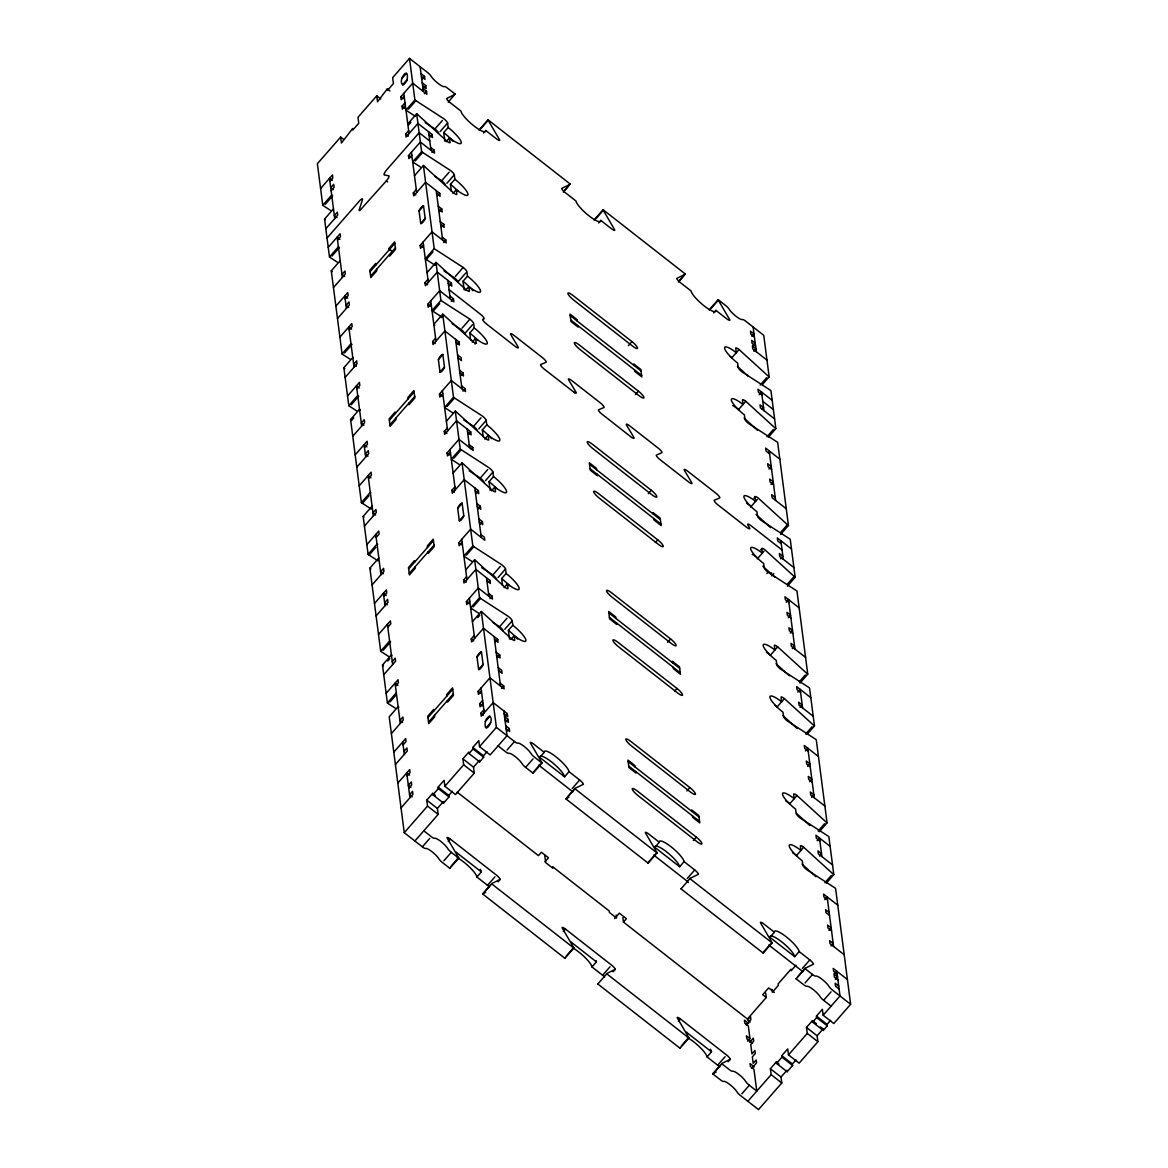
<?xml version="1.0" encoding="UTF-8"?>
<svg xmlns="http://www.w3.org/2000/svg" width="1168" height="1168" viewBox="0 0 1168 1168"><rect width="100%" height="100%" fill="white"/><g stroke="black" fill="none" stroke-linecap="round" stroke-linejoin="round"><path stroke-width="1.5" d="M343.304 139.182L340.647 137.109L317.375 163.71L322.762 205.261A4.628 1.022 41.2 0 0 323.77 205.991L330.763 210.517M380.753 98.93L376.768 95.82L357.992 117.282L358.751 123.239L352.809 130.028L352.619 128.538L341.421 143.051L340.647 137.109M479.143 130.188A4.628 1.022 41.2 0 1 479.084 129.955L487.99 119.764A4.628 1.022 41.2 0 0 488.195 120.304L499.729 140.058A4.628 1.022 41.2 0 1 496.385 138.773L485.757 130.466A16.191 3.577 41.2 0 1 474.033 125.983A16.191 3.577 41.2 0 1 460.951 111.091L450.322 102.784A4.628 1.022 41.2 0 1 446.585 98.521L455.009 94.36A4.628 1.022 41.2 0 0 455.111 94.053L447.636 88.213A4.628 1.022 41.2 0 0 444.877 86.593L443.533 86.593A9.256 2.044 41.2 0 1 432.16 77.716L430.51 75.365A4.628 1.022 41.2 0 0 427.605 72.547L409.501 58.4L392.652 77.657L393.426 83.6L387.484 90.389L387.294 88.899L377.541 101.762L376.768 95.82M401.865 78.504L406.333 73.409M402.668 84.695L407.136 79.599C409.369 64.357 397.427 80.519 402.668 84.695A3.475 0.818 -52 0 0 405.048 83.264A3.475 0.818 -52 0 0 407.136 79.599M320.587 188.486L332.471 174.908L332.865 177.872L329.887 181.274M404.186 96.345L401.208 99.733L400.828 96.769L412.713 83.176L426.889 94.258L426.495 91.279L422.962 88.505M422.451 78.84L424.568 76.416L421.02 73.642M405.413 105.762L402.434 109.15L402.055 106.186L405.019 102.784M331.113 190.691L334.077 187.289L333.698 184.31L330.719 187.712L333.376 189.785M423.634 88.009L425.765 85.585L422.217 82.811M322.762 205.261L331.683 195.071A4.628 1.022 41.2 0 0 332.194 195.465M409.501 58.4L414.888 99.952L405.982 110.142A4.628 1.022 41.2 0 0 406.99 110.872L415.37 116.304M325.259 204.298L332.69 195.801M408.464 109.179L415.896 100.682L443.869 118.771A4.628 1.022 41.2 0 1 447.607 123.034L448.176 127.487A16.191 3.577 41.2 0 1 461.258 142.394A16.191 3.577 41.2 0 1 449.534 137.897L446.191 141.722M424.378 93.703L426.495 91.279M337.479 262.274L330.486 257.748A4.628 1.022 41.2 0 1 329.493 257.018L324.558 219.058L333.479 208.868M449.534 137.897L450.103 142.365A4.628 1.022 41.2 0 1 446.76 141.08L417.706 114.61A4.628 1.022 41.2 0 0 416.684 113.749L407.778 123.939A4.628 1.022 41.2 0 1 408.289 124.363M408.8 124.801L410.917 122.377M428.963 134.714L432.496 137.488L432.116 134.51L417.94 123.443L406.055 137.036L405.676 134.057L408.639 130.655M325.814 228.753L337.698 215.16L337.318 212.196L334.34 215.584L336.997 217.671M327.025 238.038L359.408 201.027A4.628 1.095 -52 0 1 362.46 199.83L359.189 209.758A4.628 1.095 -52 0 0 359.817 210.532L386.301 180.952A4.628 1.095 -52 0 0 388.9 175.784L384.243 174.937A4.628 1.095 -52 0 1 386.769 169.754L419.151 132.729L429.78 141.036M448.22 102.127L455.111 94.053M328.223 247.339L340.122 233.746L340.501 236.724L337.537 240.112M411.837 155.183L408.858 158.585L408.479 155.607L420.363 142.029L434.525 153.096L434.146 150.132L430.598 147.358M425.167 122.64L434.949 128.962L442.38 120.479M429.999 136.948L432.116 134.51M329.493 257.018L338.399 246.828A4.628 1.022 41.2 0 0 339.406 247.558L331.975 256.055M416.684 113.749L421.619 151.709L412.698 161.899A4.628 1.022 41.2 0 0 413.706 162.629L420.699 167.155M440.175 131.531L447.607 123.034M415.195 160.936L422.626 152.439L450.585 170.543A4.628 1.022 41.2 0 1 454.323 174.791L454.907 179.259A16.191 3.577 41.2 0 1 467.974 194.151A16.191 3.577 41.2 0 1 456.25 189.654L452.907 193.479M444.847 141.255L443.723 132.583L448.176 127.487M432.014 152.555L434.146 150.132M350.064 359.175L343.071 354.663A4.628 1.022 41.2 0 1 342.078 353.933L331.274 270.83L340.195 260.639M414.494 175.696L423.415 165.506A4.628 1.022 41.2 0 1 424.437 166.367L453.476 192.837A4.628 1.022 41.2 0 0 456.834 194.122L456.25 189.654M436.598 193.567L440.146 196.341L439.752 193.362L425.59 182.281L413.706 195.874L413.311 192.895L416.29 189.508M333.464 287.605L345.348 274.013L344.954 271.034L341.99 274.436L344.648 276.509M480.763 128.787L488.195 120.304M434.686 176.207L441.665 180.733L449.096 172.236M483.523 133.021L485.757 130.466M335.873 306.177L347.757 292.599L348.152 295.562L345.173 298.964M419.093 211.058L423.546 205.962L425.152 218.358A3.475 0.818 -52 0 1 423.064 222.022A3.475 0.818 -52 0 1 420.699 223.453L419.093 211.058A3.475 0.818 -52 0 1 421.166 207.393A3.475 0.818 -52 0 1 423.546 205.962M388.871 250.156L388.681 248.667L394.623 241.878L395.587 249.31L389.645 256.099L389.455 254.609M446.891 183.288L454.323 174.791M370.066 271.648L394.842 243.338M437.533 195.903L439.752 193.362M451.344 191.289L450.439 184.354L454.907 179.259M370.65 276.101L395.412 247.791M337.479 318.572L349.363 304.979L348.984 302.001L346.005 305.403L348.663 307.476M420.699 223.453L425.152 218.358M439.562 211.525L441.781 208.97L438.248 206.196M339.888 337.158L351.787 323.565L352.167 326.544L349.203 329.931M423.502 245.003L420.524 248.404L420.144 245.426L432.029 231.833L446.191 242.915L445.811 239.936L442.263 237.177M441.548 226.884L443.782 224.329L440.234 221.57M342.078 353.933L350.984 343.728A4.628 1.022 41.2 0 0 351.991 344.458L344.56 352.955M423.415 165.506L434.204 248.609L425.283 258.8A4.628 1.022 41.2 0 0 426.291 259.53L435.124 265.253M426.291 259.53L432.978 251.894M443.577 242.491L445.811 239.936M356.795 410.946L349.801 406.42A4.628 1.022 41.2 0 1 348.794 405.69L343.859 367.73L352.78 357.539A4.628 1.022 41.2 0 1 353.291 357.948M427.079 272.611L436 262.42A4.628 1.022 41.2 0 1 437.022 263.267L466.061 289.737A4.628 1.022 41.2 0 0 469.419 291.022L468.835 286.554A16.191 3.577 41.2 0 0 480.559 291.051A16.191 3.577 41.2 0 0 467.492 276.159L466.908 271.691A4.628 1.022 41.2 0 0 463.17 267.443L435.211 249.339A4.628 1.022 41.2 0 1 434.204 248.609M448.264 283.386L451.812 286.145L451.417 283.182L437.255 272.1L425.371 285.693L424.977 282.714L427.955 279.327M345.129 377.41L357.014 363.832L356.62 360.854L353.656 364.255L356.313 366.329M347.538 395.996L359.423 382.403L359.817 385.382L356.839 388.783M431.138 303.855L428.16 307.242L427.78 304.279L439.664 290.686L453.841 301.767L453.447 298.789L449.914 296.015M455.374 276.363L463.17 267.443M449.198 285.722L451.417 283.182M348.794 405.69L357.715 395.499M436 262.42L440.92 300.38L432.014 310.571A4.628 1.022 41.2 0 0 433.021 311.301L441.84 317.01M465.798 272.962L457.987 281.882A4.628 1.022 41.2 0 0 454.25 277.634L443.957 270.961M351.291 404.712L358.722 396.229M433.021 311.301L439.708 303.651M464.149 289.927L463.024 281.254L467.492 276.159M451.228 301.329L453.447 298.789M371.22 509.029L362.387 503.32A4.628 1.022 41.2 0 1 361.379 502.59L350.59 419.487L359.51 409.296A4.628 1.022 41.2 0 1 360.27 409.924M475.026 344.049L476.135 342.779A4.628 1.022 41.2 0 1 472.792 341.494L443.738 315.024A4.628 1.022 41.2 0 0 442.716 314.177L433.795 324.368A4.628 1.022 41.2 0 1 434.817 325.215M351.612 420.349L353.729 417.91M441.504 317.579L443.738 315.024M465.492 290.379L468.835 286.554M563.808 191.275L570.174 184.004L487.99 119.764M455.914 342.224L459.447 344.998L459.068 342.02L444.891 330.953L433.007 344.531L432.627 341.567L435.591 338.165M563.297 192.078L568.597 186.004M352.765 436.263L364.65 422.67L364.27 419.706L361.292 423.093L363.949 425.167M462.09 328.12L469.901 319.2A4.628 1.022 41.2 0 1 473.624 323.448L474.208 327.916A16.191 3.577 41.2 0 1 487.29 342.808A16.191 3.577 41.2 0 1 475.566 338.326L472.222 342.136M355.174 454.848L367.073 441.256L367.453 444.234L364.474 447.621M438.394 359.715L442.847 354.619L444.468 367.015A3.475 0.818 -52 0 1 442.38 370.679A3.475 0.818 -52 0 1 440 372.11L438.394 359.715A3.475 0.818 -52 0 1 440.482 356.065A3.475 0.818 -52 0 1 442.847 354.619M472.514 324.733L464.718 333.654A4.628 1.022 41.2 0 0 460.98 329.391L452.147 323.682M389.382 420.305L414.144 391.995M456.834 344.575L459.068 342.02M470.646 339.946L469.755 333.011L474.208 327.916M389.951 424.772L414.728 396.463M356.795 467.229L368.679 453.637L368.285 450.673L365.321 454.075L367.978 456.148M440 372.11L444.468 367.015M359.204 485.815L371.088 472.222L371.482 475.201L368.504 478.603M442.803 393.66L439.825 397.062L439.445 394.083L451.33 380.505L465.506 391.572L465.112 388.608L461.579 385.834M709.283 310.089A4.628 1.022 41.2 0 1 709.224 309.841L718.13 299.65A4.628 1.022 41.2 0 0 718.335 300.191L729.869 319.959A4.628 1.022 41.2 0 1 726.525 318.674L715.896 310.367A16.191 3.577 41.2 0 1 704.173 305.885A16.191 3.577 41.2 0 1 691.091 290.978L680.477 282.685A4.628 1.022 41.2 0 1 676.739 278.422L685.163 274.261A4.628 1.022 41.2 0 0 685.251 273.954L603.068 209.7L594.147 219.905A4.628 1.022 41.2 0 0 594.22 220.139M595.841 218.737L603.272 210.255A4.628 1.022 41.2 0 1 603.068 209.7M460.864 375.541L463.083 373.001L459.55 370.227M598.6 222.971L600.819 220.416L611.448 228.724A4.628 1.022 41.2 0 0 614.806 230.008L603.272 210.255M361.379 502.59L370.3 492.4A4.628 1.022 41.2 0 0 370.811 492.779M442.716 314.177L453.505 397.281L444.599 407.471A4.628 1.022 41.2 0 0 445.607 408.201L452.585 412.727M362.387 503.32L369.073 495.67M447.081 406.493L454.513 398.011L482.486 416.1A4.628 1.022 41.2 0 1 486.209 420.363L486.793 424.816A16.191 3.577 41.2 0 1 499.875 439.708A16.191 3.577 41.2 0 1 488.151 435.226L484.808 439.051M462.893 391.149L465.112 388.608M377.936 560.801L369.103 555.077A4.628 1.022 41.2 0 1 368.11 554.347L363.175 516.387L372.096 506.197M446.38 421.268L455.301 411.078A4.628 1.022 41.2 0 1 456.323 411.924L485.377 438.394A4.628 1.022 41.2 0 0 488.72 439.679L488.151 435.226M467.58 432.043L471.113 434.817L470.733 431.839L456.557 420.757L444.672 434.35L444.293 431.386L447.256 427.984M364.431 526.082L376.315 512.489L375.935 509.511L372.957 512.913L375.614 514.986M366.84 544.668L378.739 531.075L379.118 534.039L376.14 537.441M450.439 452.512L447.475 455.914L447.081 452.936L458.98 439.343L473.142 450.425L472.763 447.446L469.215 444.687M463.784 419.954L473.566 426.291L480.997 417.794M468.602 434.262L470.733 431.839M368.11 554.347L377.016 544.157A4.628 1.022 41.2 0 0 377.775 544.726M455.301 411.078L460.236 449.038L451.315 459.228A4.628 1.022 41.2 0 0 452.323 459.958L459.316 464.484M478.792 428.846L486.209 420.363M369.103 555.077L375.789 547.442M453.812 458.265L461.243 449.768L489.202 467.857A4.628 1.022 41.2 0 1 492.94 472.12L493.524 476.573A16.191 3.577 41.2 0 1 506.591 491.465A16.191 3.577 41.2 0 1 494.867 486.983L491.524 490.808M483.231 436.847L482.34 429.912L486.793 424.816M471.273 449.154L472.763 447.446M388.681 656.504L381.688 651.978A4.628 1.022 41.2 0 1 380.695 651.248L369.891 568.144L378.812 557.954M453.111 473.025L462.032 462.835A4.628 1.022 41.2 0 1 463.054 463.696L492.093 490.166A4.628 1.022 41.2 0 0 495.451 491.451L494.867 486.983M475.215 490.896L478.763 493.655L478.369 490.691L464.207 479.61L452.323 493.203L451.928 490.224L454.907 486.822M372.081 584.92L383.965 571.327L383.571 568.363L380.607 571.765L383.265 573.838M469.098 470.821L480.282 478.048L487.713 469.565M374.49 603.506L386.374 589.913L386.769 592.891L383.79 596.293M457.695 508.387L462.163 503.291L463.769 515.672A3.475 0.818 -52 0 1 461.681 519.337A3.475 0.818 -52 0 1 459.316 520.767L457.695 508.387A3.475 0.818 -52 0 1 459.783 504.722A3.475 0.818 -52 0 1 462.163 503.291M485.508 480.617L492.94 472.12M408.683 568.962L433.445 540.653M476.15 493.232L478.369 490.691M490.18 490.341L489.056 481.669L493.524 476.573M409.267 573.43L434.029 545.12M376.096 615.901L387.98 602.308L387.601 599.33L384.622 602.732L387.28 604.805M459.316 520.767L463.769 515.672M478.179 508.839L480.398 506.299L476.865 503.525M678.885 281.225L685.251 273.954M678.36 282.028L683.674 275.955M628.384 345.655L631.946 341.582L572.904 295.431A6.935 1.533 41.2 0 0 567.882 293.504A6.935 1.533 41.2 0 0 573.488 299.899L632.516 346.049A6.935 1.533 41.2 0 0 637.553 347.962A6.935 1.533 41.2 0 0 631.946 341.582M378.505 634.472L390.404 620.894L390.784 623.858L387.805 627.26M462.105 542.332L459.141 545.719L458.747 542.755L470.646 529.162L484.808 540.244L484.428 537.265L480.88 534.491M480.165 524.198L482.399 521.658L478.851 518.884M380.695 651.248L389.601 641.057A4.628 1.022 41.2 0 0 390.608 641.787L383.177 650.284M462.032 462.835L472.821 545.938L463.9 556.129A4.628 1.022 41.2 0 0 464.908 556.859L471.901 561.385M466.397 555.165L473.828 546.668L501.787 564.757A4.628 1.022 41.2 0 1 505.525 569.02L506.109 573.473A16.191 3.577 41.2 0 1 519.176 588.38A16.191 3.577 41.2 0 1 507.452 583.883L504.109 587.708M395.412 708.261L388.418 703.735A4.628 1.022 41.2 0 1 387.411 703.005L382.476 665.045L391.397 654.854A4.628 1.022 41.2 0 1 391.908 655.277M465.696 569.926L474.617 559.735A4.628 1.022 41.2 0 1 475.639 560.596L504.678 587.066A4.628 1.022 41.2 0 0 508.036 588.351L507.452 583.883M387.747 661.059L389.864 658.621M392.273 661.57L395.237 658.183L395.631 661.146L383.746 674.739M486.881 580.7L490.429 583.474L490.034 580.496L475.872 569.429L463.988 583.022L463.594 580.043L466.572 576.642M635.407 394.536L638.385 391.134L579.343 344.983A6.935 1.533 41.2 0 0 574.32 343.056A6.935 1.533 41.2 0 0 579.912 349.451L638.954 395.602A6.935 1.533 41.2 0 0 643.977 397.529A6.935 1.533 41.2 0 0 638.385 391.134M710.903 308.688L718.335 300.191M713.663 312.922L715.896 310.367M386.155 693.325L398.04 679.732L398.419 682.711L395.456 686.098M469.755 601.17L466.777 604.571L466.397 601.593L478.281 588.015L492.458 599.082L492.064 596.118L488.531 593.344M481.683 567.721L492.867 574.948L500.298 566.465M488.56 582.204L490.034 580.496M387.411 703.005L396.332 692.814M474.617 559.735L479.537 597.695L470.631 607.886A4.628 1.022 41.2 0 0 471.624 608.616L478.617 613.142M498.094 577.518L505.525 569.02M389.908 702.041L396.273 694.77M473.113 606.922L480.544 598.425L508.503 616.529A4.628 1.022 41.2 0 1 512.241 620.777L512.825 625.245A16.191 3.577 41.2 0 1 525.907 640.137A16.191 3.577 41.2 0 1 514.183 635.64L510.839 639.465M502.547 585.518L501.641 578.569L506.109 573.473M489.947 598.542L492.064 596.118M472.412 621.683L481.333 611.492A4.628 1.022 41.2 0 1 482.355 612.353L511.409 638.823A4.628 1.022 41.2 0 0 514.752 640.108L514.183 635.64M477.683 617.697L479.814 615.259M494.531 639.553L498.064 642.327L497.685 639.349L483.508 628.267L471.624 641.86L471.244 638.881L474.208 635.494M391.382 733.592L403.267 719.999L402.887 717.021L399.909 720.422L402.566 722.496M731.635 358.021L739.067 349.539L768.121 376.008A4.628 1.022 41.2 0 0 769.143 376.855L762.456 384.506M751.9 336.369L754.017 333.931L750.484 331.172L750.863 334.136L754.411 336.91M492.604 622.194L499.597 626.72L507.029 618.222M393.791 752.163L405.69 738.585L406.07 741.549L403.091 744.95M477.011 657.044L481.464 651.948L483.07 664.344A3.475 0.818 -52 0 1 480.997 668.008A3.475 0.818 -52 0 1 478.617 669.439L477.011 657.044A3.475 0.818 -52 0 1 479.099 653.379A3.475 0.818 -52 0 1 481.464 651.948M504.81 629.275L512.241 620.777M752.98 345.655L755.214 343.1L751.666 340.341L752.061 343.304L755.594 346.078M427.999 717.634L452.761 689.324M495.451 641.889L497.685 639.349M509.496 639.013L508.372 630.34L512.825 625.245M428.568 722.087L453.345 693.777M403.938 751.389L406.902 748.002L407.296 750.966L395.397 764.558M753.827 351.232L755.944 348.809L752.411 346.035L752.791 349.013L766.967 360.08M478.617 669.439L483.07 664.344M497.48 657.511L499.714 654.956L496.166 652.182M648.284 493.641L651.248 490.253L592.205 444.088A6.935 1.533 41.2 0 0 587.183 442.176A6.935 1.533 41.2 0 0 592.789 448.556L651.832 494.706A6.935 1.533 41.2 0 0 656.854 496.634A6.935 1.533 41.2 0 0 651.248 490.239M397.821 783.144L409.705 769.551L410.085 772.53L407.121 775.917M481.42 690.989L478.442 694.391L478.062 691.412L489.947 677.82L504.123 688.901L503.729 685.923L500.196 683.163M483.026 703.384L480.063 706.771L479.668 703.808L482.647 700.406M738.366 409.793L745.797 401.296L774.837 427.765A4.628 1.022 41.2 0 0 775.859 428.612L768.442 437.109M760.266 384.987L766.631 377.702M408.727 788.312L411.705 784.911L411.311 781.932L408.347 785.334L411.005 787.407M501.51 688.478L503.729 685.923M759.185 394.755L761.565 392.039L763.974 410.625M504.182 713.882L507.715 716.656L507.335 713.677L493.173 702.596L481.274 716.188L480.895 713.225L483.859 709.823M401.033 807.92L412.917 794.328L412.538 791.349L409.559 794.751L412.216 796.824M485.377 721.459L489.83 716.364C495.086 720.539 483.143 736.716 485.377 721.459A3.475 0.818 -52 0 1 487.465 717.809A3.475 0.818 -52 0 1 489.83 716.364M762.105 409.34L763.595 407.647L760.047 404.873L760.441 407.851L774.603 418.932M486.18 727.664L490.633 722.569M414.888 841.004L438.161 814.388L427.532 806.081L426.758 800.138L432.7 793.335L435.357 795.423M432.7 793.335L432.905 794.824L443.533 803.131L448.979 796.912L438.35 788.604L438.161 787.115L444.103 780.312L444.877 786.268L455.491 794.576L474.281 773.114L473.507 767.157L462.878 758.85L468.821 752.061L469.01 753.55L479.639 761.857L483.654 757.273L483.45 755.784L472.821 747.476L478.778 740.687L479.537 746.629L490.166 754.937L507.014 735.694L503.788 710.903M432.905 794.824L438.35 788.604M469.01 753.55L473.025 748.965L472.821 747.476M655.306 542.521L657.686 539.806L598.644 493.655A6.935 1.533 41.2 0 0 593.621 491.728A6.935 1.533 41.2 0 0 599.228 498.108L658.27 544.259A6.935 1.533 41.2 0 0 663.293 546.186A6.935 1.533 41.2 0 0 657.686 539.806M505.218 716.101L507.335 713.677M498.064 881.811L500.181 879.387A4.628 1.022 41.2 0 0 496.444 875.124L450.395 839.135A4.628 1.022 41.2 0 0 447.037 837.85L458.571 857.619A4.628 1.022 41.2 0 1 458.776 858.159L449.87 868.35L442.395 862.51A4.628 1.022 41.2 0 1 438.92 858.903A9.256 2.044 41.2 0 0 431.985 851.706A9.256 2.044 41.2 0 0 425.561 848.464A4.628 1.022 41.2 0 1 422.349 846.844L404.259 832.696L427.532 806.081M444.877 786.268L463.652 764.806L462.878 758.85M479.537 746.629L496.385 727.387L481.333 611.492M505.948 721.809L508.08 719.371L504.532 716.612M438.161 814.388L437.387 808.446L443.329 801.642L443.533 803.131M448.979 796.912L448.775 795.423L452.352 791.349M473.507 767.157L479.449 760.368L479.639 761.857M483.45 755.784L487.027 751.71M507.146 730.978L509.263 728.54L505.729 725.781M766.996 436.744L773.362 429.459M422.349 846.844L429.78 838.347M507.058 750.017L514.489 741.534A4.628 1.022 41.2 0 0 517.701 743.14A9.256 2.044 41.2 0 1 524.111 746.381A9.256 2.044 41.2 0 1 531.06 753.594A4.628 1.022 41.2 0 0 534.521 757.185L541.996 763.025L533.075 773.216L525.6 767.376A4.628 1.022 41.2 0 1 522.14 763.784A9.256 2.044 41.2 0 0 515.205 756.572A9.256 2.044 41.2 0 0 508.781 753.345A4.628 1.022 41.2 0 1 505.569 751.725L498.094 745.885M769.011 469.04L771.23 466.499L767.697 463.725L768.077 466.704L771.625 469.463M448.264 841.559L450.395 839.135M753.915 498.181L755.024 496.911A4.628 1.022 41.2 0 1 758.382 498.196L787.422 524.666A4.628 1.022 41.2 0 0 788.444 525.512L780.647 534.433M750.571 507.116L757.258 499.466M770.997 484.399L773.231 481.858L769.683 479.084L770.077 482.063L773.61 484.822M443.884 860.801L451.301 852.319A4.628 1.022 41.2 0 1 447.84 848.713A9.256 2.044 41.2 0 0 440.905 841.515A9.256 2.044 41.2 0 0 434.481 838.274A4.628 1.022 41.2 0 1 431.269 836.653L423.794 830.813M525.6 767.376L533.031 758.893M569.035 771.698L564.582 776.793L539.777 757.419L544.23 752.323A16.191 3.577 41.2 0 1 555.953 756.806A16.191 3.577 41.2 0 1 569.035 771.698L579.664 780.005A4.628 1.022 41.2 0 1 583.401 784.268L574.977 788.429L567.546 796.926M451.14 866.101L458.571 857.619M540.302 764.193L532.871 772.676A4.628 1.022 41.2 0 1 533.075 773.216M667.585 642.312L670.563 638.911L611.521 592.76A6.935 1.533 41.2 0 0 606.499 590.833A6.935 1.533 41.2 0 0 612.09 597.213L671.133 643.364A6.935 1.533 41.2 0 0 676.155 645.291A6.935 1.533 41.2 0 0 670.563 638.911M760.631 549.953L761.755 548.668A4.628 1.022 41.2 0 1 765.098 549.953L794.152 576.423A4.628 1.022 41.2 0 0 795.174 577.284L787.378 586.205M489.494 887.081A4.628 1.022 41.2 0 0 487.523 885.315L476.909 877.022L481.362 871.912A16.191 3.577 41.2 0 0 481.026 870.817M757.302 558.873L763.989 551.223M780.735 532.301L787.422 524.666M487.523 885.315L494.955 876.832M572.232 788.502L579.664 780.005M613.127 971.761L615.259 969.338A4.628 1.022 41.2 0 0 611.521 965.075L565.458 929.086A4.628 1.022 41.2 0 0 562.115 927.801L573.649 947.555A4.628 1.022 41.2 0 1 573.853 948.095L564.932 958.3L482.749 894.046A4.628 1.022 41.2 0 1 482.837 893.739L490.268 885.242M482.749 894.046L491.67 883.855A4.628 1.022 41.2 0 1 491.757 883.548L500.181 879.387M797.686 976.813L805.117 968.33L813.541 964.155A4.628 1.022 41.2 0 0 809.804 959.906L799.175 951.599A16.191 3.577 41.2 0 0 786.108 936.707A16.191 3.577 41.2 0 0 774.384 932.21L763.755 923.903A4.628 1.022 41.2 0 0 760.397 922.618L771.931 942.386A4.628 1.022 41.2 0 1 772.136 942.926L763.215 953.117L681.032 888.877L690.04 878.38L698.464 874.219A4.628 1.022 41.2 0 0 694.726 869.956L684.098 861.648A16.191 3.577 41.2 0 0 671.031 846.756A16.191 3.577 41.2 0 0 659.307 842.259L648.678 833.952A4.628 1.022 41.2 0 0 645.335 832.682L656.869 852.436A4.628 1.022 41.2 0 1 657.058 852.976L648.152 863.167L565.969 798.927L574.875 788.736A4.628 1.022 41.2 0 1 574.977 788.429M766.88 573.532L768.004 572.247L795.963 590.351A4.628 1.022 41.2 0 1 796.97 591.081L807.76 674.184L799.963 683.105M780.677 558.859L782.896 556.304L779.363 553.544L779.742 556.508L793.919 567.59M773.771 573.576L771.785 575.853L771.406 572.875M674.622 691.179L677.002 688.463L617.96 642.312A6.935 1.533 41.2 0 0 612.923 640.385A6.935 1.533 41.2 0 0 618.529 646.765L677.571 692.916A6.935 1.533 41.2 0 0 682.594 694.843A6.935 1.533 41.2 0 0 677.002 688.463M787.466 584.073L794.152 576.423M544.916 861.838L548.478 857.765L541.397 852.231L538.419 855.618L457.184 792.123M786.137 602.265L788.517 599.549L794.955 649.101M788.312 617.697L790.546 615.156L786.998 612.382L787.393 615.361L790.926 618.135M770.252 655.35L777.684 646.853L806.738 673.323A4.628 1.022 41.2 0 0 807.76 674.184M790.313 633.071L792.532 630.516L788.999 627.742L789.378 630.72L792.926 633.494M792.342 648.678L794.561 646.123L791.028 643.364L791.408 646.327L805.584 657.409M563.341 931.509L565.458 929.086M686.901 790.97L689.865 787.568L630.822 741.417A6.935 1.533 41.2 0 0 625.8 739.49A6.935 1.533 41.2 0 0 631.406 745.885L690.449 792.035A6.935 1.533 41.2 0 0 695.471 793.948A6.935 1.533 41.2 0 0 689.865 787.568M776.983 707.107L784.414 698.61L813.454 725.094A4.628 1.022 41.2 0 0 814.476 725.941L807.044 734.438M799.306 681.82L805.248 675.031M684.098 861.648L679.645 866.744L654.854 847.355L659.307 842.259M566.217 956.052L573.649 947.555M655.379 854.144L647.948 862.626A4.628 1.022 41.2 0 1 648.152 863.167M797.802 692.084L800.182 689.368L802.591 707.939M614.572 918.588L619.332 913.142L626.413 918.69L623.435 922.078L747.432 1019.007L766.252 997.487L765.668 993.019M800.08 707.399L802.212 704.976L798.664 702.202L799.058 705.18L813.22 716.247M693.325 840.522L696.303 837.12L637.261 790.97A6.935 1.533 41.2 0 0 632.238 789.042A6.935 1.533 41.2 0 0 637.845 795.437L696.887 841.588A6.935 1.533 41.2 0 0 701.91 843.515A6.935 1.533 41.2 0 0 696.303 837.12M604.571 977.032A4.628 1.022 41.2 0 0 602.6 975.265L591.972 966.958L596.439 961.863A16.191 3.577 41.2 0 0 596.103 960.753M805.599 734.059L811.979 726.788M602.6 975.265L610.032 966.783M687.295 878.453L694.726 869.956M728.204 1061.712L730.321 1059.288A4.628 1.022 41.2 0 0 726.584 1055.025L680.535 1019.036A4.628 1.022 41.2 0 0 677.192 1017.751L688.711 1037.505A4.628 1.022 41.2 0 1 688.916 1038.045L680.01 1048.236L597.826 983.996L606.732 973.805A4.628 1.022 41.2 0 1 606.834 973.499L615.259 969.338M805.453 750.922L807.818 748.206L814.257 797.759M807.628 766.369L809.847 763.814L806.314 761.054L806.694 764.018L810.242 766.792M789.568 804.007L796.999 795.525L826.039 821.995A4.628 1.022 41.2 0 0 827.061 822.841L819.264 831.762M809.614 781.728L811.848 779.173L808.3 776.413L808.694 779.377L812.227 782.151M811.643 797.335L813.877 794.795L810.329 792.021L810.723 794.999L824.885 806.066M796.284 855.779L803.715 847.282L832.769 873.752A4.628 1.022 41.2 0 0 833.791 874.598L826.36 883.096M818.184 830.974L824.564 823.688M817.118 840.741L819.483 838.025L821.907 856.611M819.396 856.056L821.513 853.633L817.98 850.859L818.359 853.837L832.536 864.919M678.418 1021.46L680.535 1019.036M799.175 951.599L794.722 956.694L769.916 937.305L774.384 932.21M681.294 1046.002L688.711 1037.505M770.442 944.08L763.011 952.577A4.628 1.022 41.2 0 1 763.215 953.117M824.915 882.731L831.28 875.445M824.754 899.594L827.134 896.878L833.572 946.43M719.649 1066.983A4.628 1.022 41.2 0 0 717.678 1065.216L707.049 1056.909L711.502 1051.813A16.191 3.577 41.2 0 0 711.181 1050.704M795.934 965.25L791.189 970.681L790.999 969.206L778.107 983.923L778.311 985.412L772.369 992.201L771.975 989.223M746.162 1025.008L750.907 1019.562L750.528 1016.598L747.549 1019.985L750.206 1022.073M828.93 930.385L831.149 927.845L827.616 925.071L827.995 928.049L831.543 930.808M717.678 1065.216L725.109 1056.719M802.372 968.403L809.804 959.906M778.983 1064.019L776.326 1061.946L770.384 1068.735L781.012 1077.042L781.786 1082.984L758.499 1109.6L740.395 1095.453A4.628 1.022 41.2 0 1 737.49 1092.635L735.84 1090.284A9.256 2.044 41.2 0 0 724.467 1081.407L723.123 1081.407A4.628 1.022 41.2 0 1 720.364 1079.787L712.889 1073.947A4.628 1.022 41.2 0 1 712.991 1073.64L720.408 1065.143M712.889 1073.947L721.809 1063.756A4.628 1.022 41.2 0 1 721.897 1063.449L730.321 1059.288M831.09 1006.174L823.615 1000.334A4.628 1.022 41.2 0 1 820.695 997.516L819.045 995.165A9.256 2.044 41.2 0 0 807.687 986.274L806.343 986.288A4.628 1.022 41.2 0 1 803.584 984.668L796.109 978.828L805.029 968.637A4.628 1.022 41.2 0 1 805.117 968.33M747.739 1041.126L749.973 1038.571L748.323 1025.942L744.79 1023.168L744.396 1020.19L748.644 1023.518M830.959 945.992L833.178 943.452L829.645 940.678L830.025 943.656L844.201 954.738M749.754 1042.221L753.331 1038.148L753.71 1041.126L750.747 1044.513L751.958 1053.93L754.937 1050.543L755.316 1053.507L752.353 1056.909L753.185 1063.347L756.163 1059.96L756.543 1062.924L751.783 1068.37M805.059 982.974L812.49 974.477A4.628 1.022 41.2 0 0 815.264 976.098L816.607 976.083A9.256 2.044 41.2 0 1 827.966 984.974L829.616 987.325A4.628 1.022 41.2 0 0 832.536 990.143L850.625 1004.29L833.791 1023.533L823.163 1015.226L822.389 1009.283L816.447 1016.072L816.636 1017.562L827.265 1025.869L823.265 1030.453L812.636 1022.146L812.446 1020.657L806.489 1027.446L807.263 1033.403L817.892 1041.71L799.116 1063.172L788.488 1054.865L787.714 1048.922L781.772 1055.711L781.961 1057.201L792.59 1065.508L787.144 1071.728L776.516 1063.42L776.326 1061.946M834.405 973.922L836.784 971.207L840.011 995.983L823.163 1015.226M835.397 979.324L837.529 976.901L833.981 974.127L834.375 977.105L837.909 979.879M741.884 1093.759L749.316 1085.262L756.791 1091.102L753.959 1069.304L750.411 1066.53L750.031 1063.552L754.28 1066.88M823.615 1000.334L831.047 991.836M776.516 1063.42L781.961 1057.201M812.636 1022.146L816.636 1017.562M747.87 1101.293L771.157 1074.677L770.384 1068.735M788.488 1054.865L807.263 1033.403M781.012 1077.042L786.955 1070.253L787.144 1071.728M792.59 1065.508L792.4 1064.019L795.963 1059.945M817.892 1041.71L817.118 1035.753L823.06 1028.964L820.418 1026.891M827.265 1025.869L827.075 1024.38L830.638 1020.306M568.86 797.233L566.057 798.62A4.628 1.022 41.2 0 0 565.969 798.927M482.837 893.739L485.654 892.352M712.991 1073.64L716.145 1072.078M449.081 289.693L480.457 314.221A4.628 1.022 41.2 0 1 484.048 318.82L482.778 319.346A4.628 1.022 41.2 0 0 486.414 323.916L515.059 346.297A4.628 1.022 41.2 0 0 518.198 347.042L510.752 334.588A4.628 1.022 41.2 0 1 513.891 335.318L542.536 357.715A4.628 1.022 41.2 0 1 546.171 362.27L540.638 364.577A4.628 1.022 41.2 0 0 544.273 369.146L574.481 392.609A4.628 1.022 41.2 0 0 576.058 392.273L568.612 379.819A4.628 1.022 41.2 0 1 571.751 380.549L600.396 402.931A4.628 1.022 41.2 0 1 604.031 407.501L598.498 409.807A4.628 1.022 41.2 0 0 600.527 412.976L630.778 436.759A4.628 1.022 41.2 0 0 633.917 437.489L626.471 425.035A4.628 1.022 41.2 0 1 629.61 425.78L658.256 448.162A4.628 1.022 41.2 0 1 661.891 452.731L656.358 455.038A4.628 1.022 41.2 0 0 659.993 459.593L688.638 481.99A4.628 1.022 41.2 0 0 691.777 482.72L684.331 470.266A4.628 1.022 41.2 0 1 687.47 471.011L716.115 493.392A4.628 1.022 41.2 0 1 719.751 497.962L714.217 500.254A4.628 1.022 41.2 0 0 717.853 504.824L746.498 527.206A4.628 1.022 41.2 0 0 749.637 527.951L747.943 525.104A4.628 1.022 41.2 0 1 750.995 525.702L782.078 549.997M573.722 392.112L574.481 392.609M469.901 319.2L441.927 301.11A4.628 1.022 41.2 0 1 440.92 300.38M718.13 299.65L725.605 305.49A4.628 1.022 41.2 0 1 729.08 309.097A9.256 2.044 41.2 0 0 736.015 316.294A9.256 2.044 41.2 0 0 742.439 319.536A4.628 1.022 41.2 0 1 745.651 321.156L763.741 335.304L769.143 376.855M421.414 76.621L424.962 79.38L424.568 76.416M422.597 85.79L426.145 88.549L425.765 85.585M400.828 96.769L403.354 98.74M387.294 88.899L389.951 90.987M402.055 106.186L404.712 108.259M772.194 400.347L758.017 389.265L758.412 392.244L761.959 395.018M762.777 401.325L773.406 409.632M405.676 134.057L408.333 136.13M408.479 155.607L411.121 157.695M779.83 459.185L765.668 448.118L766.047 451.082L769.595 453.856M438.628 209.174L442.176 211.948L441.781 208.97M413.311 192.895L415.852 194.881M570.218 315.594L641.071 370.971M570.802 320.061L641.641 375.439M386.301 180.952L387.63 181.989M440.628 224.533L444.161 227.307L443.782 224.329M775.26 497.466L771.712 494.692L772.106 497.67L786.268 508.752M420.144 245.426L422.67 247.412M332.34 180.514L329.507 178.295L334.734 218.562M791.495 549.004L777.333 537.937L777.713 540.901L781.261 543.675M388.681 248.667L391.338 250.74M424.977 282.714L427.634 284.788M427.78 304.279L430.437 306.352M339.976 239.367L337.143 237.148L342.37 277.415M799.146 607.856L784.969 596.775L785.363 599.753L788.896 602.513M457.549 354.868L461.097 357.627L461.477 360.605L457.944 357.831M432.627 341.567L435.153 343.538M589.519 464.251L660.373 519.643M590.103 468.718L660.957 524.096M459.929 373.205L463.477 375.965L463.083 373.001M347.626 298.205L344.794 295.986L346.4 308.381M439.445 394.083L441.971 396.069M351.641 329.172L348.809 326.967L354.035 367.219M810.811 697.676L796.634 686.594L797.029 689.573L800.562 692.332M444.293 431.386L446.95 433.459M447.081 452.936L449.738 455.009M359.291 388.024L356.459 385.805L361.686 426.072M818.447 756.514L804.285 745.447L804.664 748.411L808.212 751.185M477.245 506.503L480.793 509.263L480.398 506.299M451.928 490.224L454.454 492.21M608.835 612.923L679.688 668.3M609.404 617.376L680.258 672.753M479.245 521.862L482.778 524.636L482.399 521.658M366.927 446.862L364.095 444.658L365.701 457.038M458.747 542.755L461.287 544.726M370.957 477.843L368.124 475.624L373.351 515.891M830.112 846.333L815.95 835.251L816.33 838.23L819.878 841.004M463.594 580.043L466.251 582.117M466.397 601.593L469.054 603.681M837.763 905.171L823.586 894.104L823.98 897.068L827.513 899.842M829.163 912.485L825.615 909.711L826.01 912.69L829.543 915.449M496.546 655.16L500.094 657.934L499.714 654.956M471.244 638.881L473.77 640.867M628.136 761.58L698.99 816.958M628.72 766.047L699.574 821.425M498.167 667.556L501.7 670.315L502.094 673.294L498.546 670.52M386.243 595.534L383.411 593.315L385.017 605.696M847.413 979.514L833.237 968.433L833.631 971.411L837.179 974.17M478.062 691.412L480.588 693.398M504.926 719.576L508.46 722.35L508.08 719.371M544.23 752.323L533.615 744.016A4.628 1.022 41.2 0 0 530.257 742.731L541.791 762.485A4.628 1.022 41.2 0 1 541.996 763.025M479.668 703.808L482.326 705.881M838.712 986.069L835.178 983.295L835.558 986.274L839.106 989.048M506.109 728.744L509.657 731.518L509.263 728.54M480.895 713.225L483.421 715.196M496.385 727.387L514.489 741.534M574.875 788.736L657.058 852.976M772.136 942.926L689.952 878.686A4.628 1.022 41.2 0 1 690.04 878.38M805.029 968.637L812.49 974.477M538.652 765.113L570.743 790.196A4.628 1.022 41.2 0 1 572.714 791.962M653.715 855.064L685.82 880.146A4.628 1.022 41.2 0 1 688.375 882.541M768.792 945.014L800.883 970.097A4.628 1.022 41.2 0 1 802.854 971.849M397.908 685.353L395.061 683.134L400.303 723.401M816.447 1016.072L827.075 1024.38M473.025 748.965L483.654 757.273M812.446 1020.657L816.432 1023.767M774.311 992.347L768.646 987.924L762.704 994.713L766.252 997.487M806.489 1027.446L817.118 1035.753M463.652 764.806L474.281 773.114M438.161 787.115L448.775 795.423M781.772 1055.711L792.4 1064.019M749.973 1038.571L746.425 1035.812L746.805 1038.775L752.484 1043.214M409.574 775.158L406.727 772.953L409.953 797.729M426.758 800.138L437.387 808.446M771.157 1074.677L781.786 1082.984M481.362 871.912L456.557 852.538A16.191 3.577 41.2 0 1 456.557 852.114M596.439 961.863L571.634 942.488A16.191 3.577 41.2 0 1 571.619 942.05M711.502 1051.813L686.711 1032.439A16.191 3.577 41.2 0 1 686.696 1032.001M451.301 852.319L458.776 858.159M491.67 883.855L573.853 948.095M606.732 973.805L688.916 1038.045M721.809 1063.756L729.285 1069.596A4.628 1.022 41.2 0 0 732.044 1071.217L733.387 1071.217A9.256 2.044 41.2 0 1 744.746 1080.093L746.396 1082.444A4.628 1.022 41.2 0 0 749.316 1085.262M737.417 366.343L748.308 376.271M744.133 418.1L757.448 430.233M756.061 514.402L770.588 527.644M762.792 566.159L774.676 576.992M776.034 663.672L789.349 675.805M782.75 715.429L797.277 728.657M796.547 813.424L809.862 825.557M802.066 864.086L815.936 876.715M775.859 428.612L770.938 390.652A4.628 1.022 41.2 0 0 769.931 389.922L741.972 371.833A4.628 1.022 41.2 0 1 738.234 367.57L737.65 363.117A16.191 3.577 41.2 0 1 724.583 348.225A16.191 3.577 41.2 0 1 736.307 352.707L735.723 348.254A4.628 1.022 41.2 0 1 739.067 349.539M788.444 525.512L777.654 442.424A4.628 1.022 41.2 0 0 776.647 441.694L748.688 423.59A4.628 1.022 41.2 0 1 744.95 419.341L744.381 414.874A16.191 3.577 41.2 0 1 731.299 399.982A16.191 3.577 41.2 0 1 743.023 404.464L742.439 400.011A4.628 1.022 41.2 0 1 745.797 401.296M795.174 577.284L790.24 539.324A4.628 1.022 41.2 0 0 789.232 538.594L761.273 520.49A4.628 1.022 41.2 0 1 757.536 516.241L756.966 511.774A16.191 3.577 41.2 0 1 743.885 496.882A16.191 3.577 41.2 0 1 755.608 501.379L755.024 496.911M814.476 725.941L809.555 687.981A4.628 1.022 41.2 0 0 808.548 687.251L780.589 669.162A4.628 1.022 41.2 0 1 776.851 664.899L776.267 660.446A16.191 3.577 41.2 0 1 763.186 645.539A16.191 3.577 41.2 0 1 774.91 650.036L774.34 645.568A4.628 1.022 41.2 0 1 777.684 646.853M827.061 822.841L816.271 739.738A4.628 1.022 41.2 0 0 815.264 739.008L787.305 720.919A4.628 1.022 41.2 0 1 783.567 716.656L782.983 712.203A16.191 3.577 41.2 0 1 769.916 697.311A16.191 3.577 41.2 0 1 781.64 701.793L781.056 697.34A4.628 1.022 41.2 0 1 784.414 698.61M833.791 874.598L828.857 836.638A4.628 1.022 41.2 0 0 827.849 835.908L799.89 817.819A4.628 1.022 41.2 0 1 796.153 813.556L795.569 809.103A16.191 3.577 41.2 0 1 782.502 794.211A16.191 3.577 41.2 0 1 794.225 798.693L793.641 794.24A4.628 1.022 41.2 0 1 796.999 795.525M850.625 1004.29L835.587 888.41A4.628 1.022 41.2 0 0 834.58 887.68L806.606 869.576A4.628 1.022 41.2 0 1 802.883 865.327L802.299 860.86A16.191 3.577 41.2 0 1 789.218 845.968A16.191 3.577 41.2 0 1 800.941 850.45L800.372 845.997A4.628 1.022 41.2 0 1 803.715 847.282M753.112 326.996L756.338 351.772M769.216 450.877L775.64 500.444M780.881 540.696L783.29 559.282M761.755 548.668L762.324 553.136A16.191 3.577 41.2 0 0 750.601 548.639A16.191 3.577 41.2 0 0 763.682 563.545L764.266 567.998A4.628 1.022 41.2 0 0 768.004 572.247M823.06 1028.964L823.265 1030.453M633.976 365.438L633.786 363.949L640.867 369.482L641.831 376.928L634.75 371.38L634.56 369.891M653.292 514.095L653.102 512.621L660.183 518.154L661.146 525.585L654.065 520.052L653.861 518.563M672.593 662.767L672.403 661.278L679.484 666.811L680.448 674.243L673.367 668.709L673.177 667.22M691.909 811.424L691.704 809.935L698.8 815.483L699.763 822.914L692.682 817.366L692.478 815.877M577.299 321.127L577.109 319.652L570.028 314.104L570.991 321.536L578.072 327.084L577.883 325.595M596.614 469.799L596.41 468.31L589.329 462.776L590.293 470.208L597.388 475.741L597.184 474.252M615.916 618.456L615.726 616.967L608.645 611.433L609.608 618.865L616.689 624.398L616.5 622.924M635.231 767.113L635.027 765.639L627.946 760.091L628.91 767.522L635.991 773.07L635.801 771.581M622.865 917.625L623.435 922.078M616.164 915.055L616.543 918.033L609.462 912.5L609.273 911.011L552.595 866.7L552.785 868.189L545.704 862.656L544.726 855.21M475.566 338.326L476.135 342.779M420.13 66.707L423.342 91.484M428.568 131.75L430.992 150.336M436.219 190.588L442.657 240.141M447.884 280.408L450.293 298.993M455.52 339.26L461.959 388.813M467.185 429.065L469.609 447.651M474.836 487.917L481.274 537.47M486.501 577.737L488.91 596.322M494.137 636.575L500.576 686.127M403.807 93.367L409.034 133.634M411.443 152.22L416.669 192.472M423.108 242.024L428.335 282.291M430.758 300.877L435.985 341.144M442.424 390.696L447.651 430.963M450.06 449.534L455.286 489.801M461.725 539.353L466.952 579.62M469.361 598.206L474.602 638.458M481.026 688.01L484.253 712.801M408.172 398.814L407.982 397.324L413.925 390.535L414.888 397.967L408.946 404.756L408.756 403.281M427.488 547.471L427.298 545.996L433.24 539.193L434.204 546.624L428.262 553.428L428.057 551.938M446.789 696.143L446.599 694.653L452.542 687.864L453.505 695.296L447.563 702.085L447.373 700.596M375.994 264.873L375.804 263.384L369.847 270.188L370.825 277.619L376.768 270.815L376.563 269.341M395.295 413.53L395.105 412.056L389.163 418.845L390.127 426.276L396.069 419.487L395.879 417.998M414.611 562.202L414.406 560.713L408.464 567.502L409.428 574.933L415.385 568.144L415.18 566.655M433.912 710.859L433.722 709.37L427.78 716.174L428.744 723.605L434.686 716.802L434.496 715.327M375.76 534.462L380.987 574.729M387.426 624.281L392.652 664.548M402.712 741.972L404.318 754.367M404.259 832.696L389.207 716.816L398.113 706.625A4.628 1.022 41.2 0 1 398.887 707.253M363.175 516.387A4.628 1.022 41.2 0 1 363.949 517.03M324.558 219.058A4.628 1.022 41.2 0 1 325.332 219.701M331.274 270.83A4.628 1.022 41.2 0 1 332.296 271.677M343.859 367.73A4.628 1.022 41.2 0 1 344.881 368.577M350.59 419.487A4.628 1.022 41.2 0 1 351.101 419.911M369.891 568.144A4.628 1.022 41.2 0 1 370.913 569.006M382.476 665.045A4.628 1.022 41.2 0 1 383.498 665.906M564.728 957.745A4.628 1.022 41.2 0 1 564.932 958.3M597.826 983.996A4.628 1.022 41.2 0 1 597.914 983.69M679.805 1047.696A4.628 1.022 41.2 0 1 680.01 1048.236M449.665 867.809A4.628 1.022 41.2 0 1 449.87 868.35M457.155 857.662A16.191 3.577 41.2 0 1 469.813 867.357A16.191 3.577 41.2 0 1 476.909 877.022M480.238 869.328A16.191 3.577 41.2 0 1 480.69 870.116M574.379 948.869A16.191 3.577 41.2 0 1 591.972 966.958M687.295 1037.564A16.191 3.577 41.2 0 1 699.953 1047.258A16.191 3.577 41.2 0 1 707.049 1056.909M710.378 1049.214A16.191 3.577 41.2 0 1 710.845 1050.017M752.25 554.362A16.191 3.577 41.2 0 1 753.36 555.019M754.484 555.764A16.191 3.577 41.2 0 1 757.871 558.231M469.755 333.011A16.191 3.577 41.2 0 1 477.712 340.282M480.282 478.048A4.628 1.022 41.2 0 1 484.019 482.311M489.056 481.669A16.191 3.577 41.2 0 1 496.823 488.72M461.243 449.768A4.628 1.022 41.2 0 1 460.236 449.038M473.566 426.291A4.628 1.022 41.2 0 1 477.303 430.554M482.34 429.912A16.191 3.577 41.2 0 1 491.67 438.715M454.513 398.011A4.628 1.022 41.2 0 1 453.505 397.281M766.471 652.27A16.191 3.577 41.2 0 1 770.457 655.131M775.143 705.37A16.191 3.577 41.2 0 1 777.187 706.888M499.597 626.72A4.628 1.022 41.2 0 1 503.335 630.968M508.372 630.34A16.191 3.577 41.2 0 1 517.701 639.144M480.544 598.425A4.628 1.022 41.2 0 1 479.537 597.695M492.867 574.948A4.628 1.022 41.2 0 1 496.604 579.211M501.641 578.569A16.191 3.577 41.2 0 1 509.409 585.621M473.828 546.668A4.628 1.022 41.2 0 1 472.821 545.938M785.772 800.927A16.191 3.577 41.2 0 1 789.772 803.788M792.503 852.684A16.191 3.577 41.2 0 1 796.488 855.545M681.032 888.877A4.628 1.022 41.2 0 1 681.134 888.571M796.109 978.828A4.628 1.022 41.2 0 1 796.196 978.521M769.916 937.305A16.191 3.577 41.2 0 1 781.64 941.802A16.191 3.577 41.2 0 1 794.722 956.694M654.854 847.355A16.191 3.577 41.2 0 1 655.306 846.201M656.022 846.055A16.191 3.577 41.2 0 1 669.644 854.392A16.191 3.577 41.2 0 1 679.645 866.744M539.777 757.419A16.191 3.577 41.2 0 1 551.5 761.901A16.191 3.577 41.2 0 1 564.582 776.793M746.629 503.262A16.191 3.577 41.2 0 1 751.155 506.474M463.024 281.254A16.191 3.577 41.2 0 1 472.909 290.701M570.174 184.004A4.628 1.022 41.2 0 1 570.086 184.31L561.662 188.471A4.628 1.022 41.2 0 0 565.4 192.735L576.028 201.042A16.191 3.577 41.2 0 0 589.095 215.934A16.191 3.577 41.2 0 0 600.819 220.416M441.665 180.733A4.628 1.022 41.2 0 1 445.402 184.982M450.439 184.354A16.191 3.577 41.2 0 1 458.206 191.391M422.626 152.439A4.628 1.022 41.2 0 1 421.619 151.709M434.949 128.962A4.628 1.022 41.2 0 1 438.686 133.225M443.723 132.583A16.191 3.577 41.2 0 1 453.067 141.401M415.896 100.682A4.628 1.022 41.2 0 1 414.888 99.952M729.81 356.284A16.191 3.577 41.2 0 1 731.84 357.802M732.745 405.573A16.191 3.577 41.2 0 1 738.57 409.559"/></g></svg>
